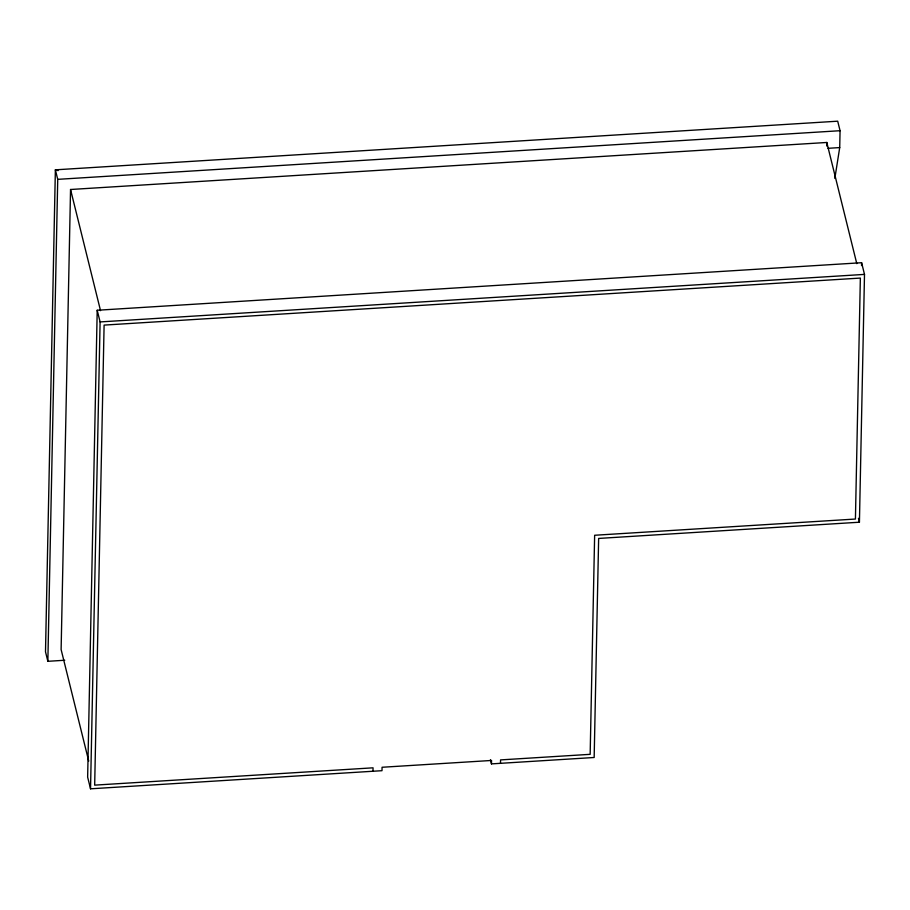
<?xml version="1.0" encoding="UTF-8"?>
<svg xmlns="http://www.w3.org/2000/svg" width="910" height="910" viewBox="0 0 910 910"><rect width="100%" height="100%" fill="white"/><g stroke="black" fill="none" stroke-linecap="round" stroke-linejoin="round"><path stroke-width="1.36" d="M64.758 660.25L47.855 661.308L57.728 179.35L55.373 169.829L837.701 121.189L840.066 130.71L839.714 147.579L834.834 178.394M856.788 263.638L826.803 142.472L70.548 189.496L61.118 649.547L88.725 761.078M97.211 310.253L87.644 777.14L90.534 788.811L381.995 770.69L382.075 767.266L491.548 760.464L491.468 763.888L594.162 757.495L598.643 538.436L859.427 522.215L864.5 274.399L861.611 262.717L97.211 310.253L100.1 321.924L90.534 788.811M372.986 771.248L373.054 767.824L94.674 785.137L104.104 325.098L860.36 278.073L855.423 519.041L594.639 535.262L590.158 754.333L500.557 759.907L500.489 763.319M826.724 146.021L826.803 142.472M861.554 265.549L861.611 262.717M57.728 179.35L840.066 130.71M827.975 148.319L839.714 147.579M100.1 321.924L864.5 274.399M58.103 170.614L55.373 169.829L45.5 651.788L47.855 661.308M858.46 518.325L859.427 522.215M490.456 759.759L491.468 763.888M70.548 189.496L100.532 310.663"/></g></svg>
